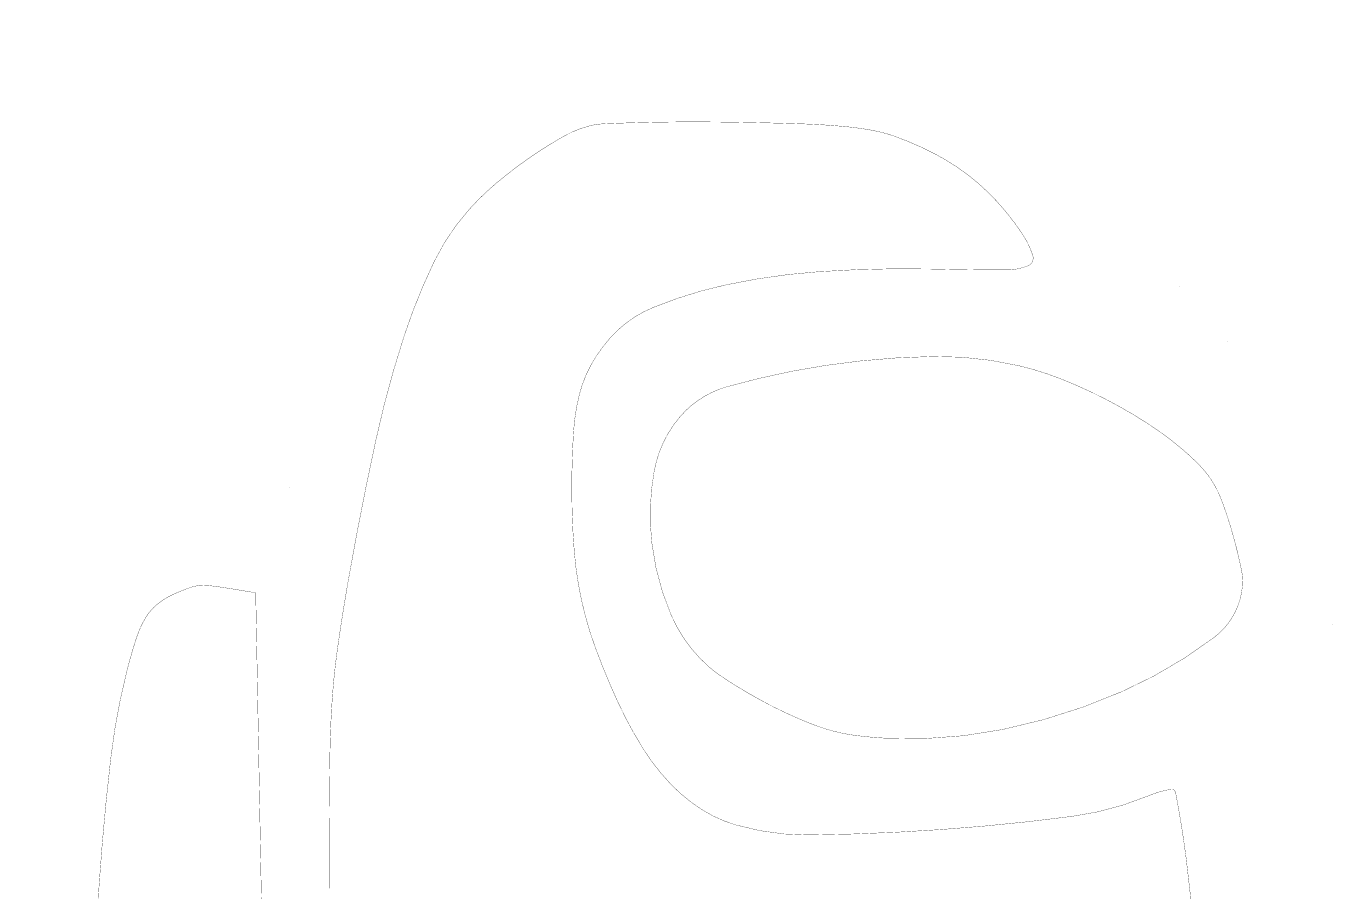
# Model space of a CAD drawing. Header units: inches. Extents: x 0.68 to 3.23, y 0.27 to 3.64.
# Drawn here: x 0.7 to 3.23, y 1.964 to 3.641 of the extents above; entities that cross this region are included whole.
import ezdxf

# ---------------------------------------------------------------- set-up
doc = ezdxf.new("R2010")
doc.units = ezdxf.units.IN
doc.header["$MEASUREMENT"] = 0
doc.layers.add('Mechanical 1', color=6, linetype='Continuous')
doc.layers.add('Pad Holes', color=156, linetype='Continuous')

msp = doc.modelspace()

# ---------------------------------------------------------------- hatches: boundary and pattern name
at = {"layer": 'Pad Holes'}
h = msp.add_hatch(color=7, dxfattribs=at)
edge = h.paths.add_edge_path()
edge.add_arc((1.8083, 3.6286), 0.000125, 0, 360)
h = msp.add_hatch(color=7, dxfattribs=at)
edge = h.paths.add_edge_path()
edge.add_arc((1.8083, 3.6286), 0.000125, 0, 360)
h = msp.add_hatch(color=7, dxfattribs=at)
edge = h.paths.add_edge_path()
edge.add_arc((1.8991, 3.638), 0.000125, 0, 360)
h = msp.add_hatch(color=7, dxfattribs=at)
edge = h.paths.add_edge_path()
edge.add_arc((1.8991, 3.638), 0.000125, 0, 360)
h = msp.add_hatch(color=7, dxfattribs=at)
edge = h.paths.add_edge_path()
edge.add_arc((2.0364, 3.6407), 0.000125, 0, 360)
h = msp.add_hatch(color=7, dxfattribs=at)
edge = h.paths.add_edge_path()
edge.add_arc((2.0364, 3.6407), 0.000125, 0, 360)
h = msp.add_hatch(color=7, dxfattribs=at)
edge = h.paths.add_edge_path()
edge.add_arc((2.1766, 3.6378), 0.000125, 0, 360)
h = msp.add_hatch(color=7, dxfattribs=at)
edge = h.paths.add_edge_path()
edge.add_arc((2.1766, 3.6378), 0.000125, 0, 360)
h = msp.add_hatch(color=7, dxfattribs=at)
edge = h.paths.add_edge_path()
edge.add_arc((2.2806, 3.6286), 0.000125, 0, 360)
h = msp.add_hatch(color=7, dxfattribs=at)
edge = h.paths.add_edge_path()
edge.add_arc((2.2806, 3.6286), 0.000125, 0, 360)
h = msp.add_hatch(color=7, dxfattribs=at)
edge = h.paths.add_edge_path()
edge.add_arc((1.7001, 3.6027), 0.000125, 0, 360)
h = msp.add_hatch(color=7, dxfattribs=at)
edge = h.paths.add_edge_path()
edge.add_arc((1.7001, 3.6027), 0.000125, 0, 360)
h = msp.add_hatch(color=7, dxfattribs=at)
edge = h.paths.add_edge_path()
edge.add_arc((2.4143, 3.5988), 0.000125, 0, 360)
h = msp.add_hatch(color=7, dxfattribs=at)
edge = h.paths.add_edge_path()
edge.add_arc((2.4143, 3.5988), 0.000125, 0, 360)
h = msp.add_hatch(color=7, dxfattribs=at)
edge = h.paths.add_edge_path()
edge.add_arc((1.6077, 3.5637), 0.000125, 0, 360)
h = msp.add_hatch(color=7, dxfattribs=at)
edge = h.paths.add_edge_path()
edge.add_arc((1.6077, 3.5637), 0.000125, 0, 360)
h = msp.add_hatch(color=7, dxfattribs=at)
edge = h.paths.add_edge_path()
edge.add_arc((2.5386, 3.5479), 0.000125, 0, 360)
h = msp.add_hatch(color=7, dxfattribs=at)
edge = h.paths.add_edge_path()
edge.add_arc((2.5386, 3.5479), 0.000125, 0, 360)
h = msp.add_hatch(color=7, dxfattribs=at)
edge = h.paths.add_edge_path()
edge.add_arc((1.5245, 3.5083), 0.000125, 0, 360)
h = msp.add_hatch(color=7, dxfattribs=at)
edge = h.paths.add_edge_path()
edge.add_arc((1.5245, 3.5083), 0.000125, 0, 360)
h = msp.add_hatch(color=7, dxfattribs=at)
edge = h.paths.add_edge_path()
edge.add_arc((2.6572, 3.4737), 0.000125, 0, 360)
h = msp.add_hatch(color=7, dxfattribs=at)
edge = h.paths.add_edge_path()
edge.add_arc((2.6572, 3.4737), 0.000125, 0, 360)
h = msp.add_hatch(color=7, dxfattribs=at)
edge = h.paths.add_edge_path()
edge.add_arc((1.4442, 3.4331), 0.000125, 0, 360)
h = msp.add_hatch(color=7, dxfattribs=at)
edge = h.paths.add_edge_path()
edge.add_arc((1.4442, 3.4331), 0.000125, 0, 360)
h = msp.add_hatch(color=7, dxfattribs=at)
edge = h.paths.add_edge_path()
edge.add_arc((2.7735, 3.3744), 0.000125, 0, 360)
h = msp.add_hatch(color=7, dxfattribs=at)
edge = h.paths.add_edge_path()
edge.add_arc((2.7735, 3.3744), 0.000125, 0, 360)
h = msp.add_hatch(color=7, dxfattribs=at)
edge = h.paths.add_edge_path()
edge.add_arc((1.3559, 3.3184), 0.000125, 0, 360)
h = msp.add_hatch(color=7, dxfattribs=at)
edge = h.paths.add_edge_path()
edge.add_arc((1.3559, 3.3184), 0.000125, 0, 360)
h = msp.add_hatch(color=7, dxfattribs=at)
edge = h.paths.add_edge_path()
edge.add_arc((2.8465, 3.2992), 0.000125, 0, 360)
h = msp.add_hatch(color=7, dxfattribs=at)
edge = h.paths.add_edge_path()
edge.add_arc((2.8465, 3.2992), 0.000125, 0, 360)
h = msp.add_hatch(color=7, dxfattribs=at)
edge = h.paths.add_edge_path()
edge.add_arc((2.8988, 3.2347), 0.000125, 0, 360)
h = msp.add_hatch(color=7, dxfattribs=at)
edge = h.paths.add_edge_path()
edge.add_arc((2.8988, 3.2347), 0.000125, 0, 360)
h = msp.add_hatch(color=7, dxfattribs=at)
edge = h.paths.add_edge_path()
edge.add_arc((1.2925, 3.1927), 0.000125, 0, 360)
h = msp.add_hatch(color=7, dxfattribs=at)
edge = h.paths.add_edge_path()
edge.add_arc((1.2925, 3.1927), 0.000125, 0, 360)
h = msp.add_hatch(color=7, dxfattribs=at)
edge = h.paths.add_edge_path()
edge.add_arc((2.9307, 3.1826), 0.000125, 0, 360)
h = msp.add_hatch(color=7, dxfattribs=at)
edge = h.paths.add_edge_path()
edge.add_arc((2.9307, 3.1826), 0.000125, 0, 360)
h = msp.add_hatch(color=7, dxfattribs=at)
edge = h.paths.add_edge_path()
edge.add_arc((2.9324, 3.1519), 0.000125, 0, 360)
h = msp.add_hatch(color=7, dxfattribs=at)
edge = h.paths.add_edge_path()
edge.add_arc((2.9324, 3.1519), 0.000125, 0, 360)
h = msp.add_hatch(color=7, dxfattribs=at)
edge = h.paths.add_edge_path()
edge.add_arc((2.9335, 3.137), 0.000125, 0, 360)
h = msp.add_hatch(color=7, dxfattribs=at)
edge = h.paths.add_edge_path()
edge.add_arc((2.9335, 3.137), 0.000125, 0, 360)
h = msp.add_hatch(color=7, dxfattribs=at)
edge = h.paths.add_edge_path()
edge.add_arc((2.9499, 3.1121), 0.000125, 0, 360)
h = msp.add_hatch(color=7, dxfattribs=at)
edge = h.paths.add_edge_path()
edge.add_arc((2.9499, 3.1121), 0.000125, 0, 360)
h = msp.add_hatch(color=7, dxfattribs=at)
edge = h.paths.add_edge_path()
edge.add_arc((2.979, 3.0781), 0.000125, 0, 360)
h = msp.add_hatch(color=7, dxfattribs=at)
edge = h.paths.add_edge_path()
edge.add_arc((2.979, 3.0781), 0.000125, 0, 360)
h = msp.add_hatch(color=7, dxfattribs=at)
edge = h.paths.add_edge_path()
edge.add_arc((1.2519, 3.0494), 0.000125, 0, 360)
h = msp.add_hatch(color=7, dxfattribs=at)
edge = h.paths.add_edge_path()
edge.add_arc((1.2519, 3.0494), 0.000125, 0, 360)
h = msp.add_hatch(color=7, dxfattribs=at)
edge = h.paths.add_edge_path()
edge.add_arc((3.0258, 3.0306), 0.000125, 0, 360)
h = msp.add_hatch(color=7, dxfattribs=at)
edge = h.paths.add_edge_path()
edge.add_arc((3.0258, 3.0306), 0.000125, 0, 360)
h = msp.add_hatch(color=7, dxfattribs=at)
edge = h.paths.add_edge_path()
edge.add_arc((1.2315, 2.8819), 0.000125, 0, 360)
h = msp.add_hatch(color=7, dxfattribs=at)
edge = h.paths.add_edge_path()
edge.add_arc((1.2315, 2.8819), 0.000125, 0, 360)
h = msp.add_hatch(color=7, dxfattribs=at)
edge = h.paths.add_edge_path()
edge.add_arc((1.2235, 2.7755), 0.000125, 0, 360)
h = msp.add_hatch(color=7, dxfattribs=at)
edge = h.paths.add_edge_path()
edge.add_arc((1.2235, 2.7755), 0.000125, 0, 360)
h = msp.add_hatch(color=7, dxfattribs=at)
edge = h.paths.add_edge_path()
edge.add_arc((1.1811, 2.7339), 0.000125, 0, 360)
h = msp.add_hatch(color=7, dxfattribs=at)
edge = h.paths.add_edge_path()
edge.add_arc((1.1811, 2.7339), 0.000125, 0, 360)
h = msp.add_hatch(color=7, dxfattribs=at)
edge = h.paths.add_edge_path()
edge.add_arc((1.2101, 2.7478), 0.000125, 0, 360)
h = msp.add_hatch(color=7, dxfattribs=at)
edge = h.paths.add_edge_path()
edge.add_arc((1.2101, 2.7478), 0.000125, 0, 360)
h = msp.add_hatch(color=7, dxfattribs=at)
edge = h.paths.add_edge_path()
edge.add_arc((1.0575, 2.7178), 0.000125, 0, 360)
h = msp.add_hatch(color=7, dxfattribs=at)
edge = h.paths.add_edge_path()
edge.add_arc((1.0575, 2.7178), 0.000125, 0, 360)
h = msp.add_hatch(color=7, dxfattribs=at)
edge = h.paths.add_edge_path()
edge.add_arc((0.9492, 2.7001), 0.000125, 0, 360)
h = msp.add_hatch(color=7, dxfattribs=at)
edge = h.paths.add_edge_path()
edge.add_arc((0.9492, 2.7001), 0.000125, 0, 360)
h = msp.add_hatch(color=7, dxfattribs=at)
edge = h.paths.add_edge_path()
edge.add_arc((0.868, 2.6753), 0.000125, 0, 360)
h = msp.add_hatch(color=7, dxfattribs=at)
edge = h.paths.add_edge_path()
edge.add_arc((0.868, 2.6753), 0.000125, 0, 360)
h = msp.add_hatch(color=7, dxfattribs=at)
edge = h.paths.add_edge_path()
edge.add_arc((0.8102, 2.6427), 0.000125, 0, 360)
h = msp.add_hatch(color=7, dxfattribs=at)
edge = h.paths.add_edge_path()
edge.add_arc((0.8102, 2.6427), 0.000125, 0, 360)
h = msp.add_hatch(color=7, dxfattribs=at)
edge = h.paths.add_edge_path()
edge.add_arc((0.7738, 2.6014), 0.000125, 0, 360)
h = msp.add_hatch(color=7, dxfattribs=at)
edge = h.paths.add_edge_path()
edge.add_arc((0.7738, 2.6014), 0.000125, 0, 360)
h = msp.add_hatch(color=7, dxfattribs=at)
edge = h.paths.add_edge_path()
edge.add_arc((3.2296, 2.4811), 0.000125, 0, 360)
h = msp.add_hatch(color=7, dxfattribs=at)
edge = h.paths.add_edge_path()
edge.add_arc((3.2296, 2.4811), 0.000125, 0, 360)
h = msp.add_hatch(color=7, dxfattribs=at)
edge = h.paths.add_edge_path()
edge.add_arc((0.73, 2.4771), 0.000125, 0, 360)
h = msp.add_hatch(color=7, dxfattribs=at)
edge = h.paths.add_edge_path()
edge.add_arc((0.73, 2.4771), 0.000125, 0, 360)
h = msp.add_hatch(color=7, dxfattribs=at)
edge = h.paths.add_edge_path()
edge.add_arc((3.1499, 2.3147), 0.000125, 0, 360)
h = msp.add_hatch(color=7, dxfattribs=at)
edge = h.paths.add_edge_path()
edge.add_arc((3.1499, 2.3147), 0.000125, 0, 360)
h = msp.add_hatch(color=7, dxfattribs=at)
edge = h.paths.add_edge_path()
edge.add_arc((3.1181, 2.2728), 0.000125, 0, 360)
h = msp.add_hatch(color=7, dxfattribs=at)
edge = h.paths.add_edge_path()
edge.add_arc((3.1181, 2.2728), 0.000125, 0, 360)
h = msp.add_hatch(color=7, dxfattribs=at)
edge = h.paths.add_edge_path()
edge.add_arc((0.7004, 2.251), 0.000125, 0, 360)
h = msp.add_hatch(color=7, dxfattribs=at)
edge = h.paths.add_edge_path()
edge.add_arc((0.7004, 2.251), 0.000125, 0, 360)
h = msp.add_hatch(color=7, dxfattribs=at)
edge = h.paths.add_edge_path()
edge.add_arc((3.1273, 1.9687), 0.000125, 0, 360)
h = msp.add_hatch(color=7, dxfattribs=at)
edge = h.paths.add_edge_path()
edge.add_arc((3.1273, 1.9687), 0.000125, 0, 360)

# ---------------------------------------------------------------- linework, layer by layer
at = {"layer": 'Mechanical 1', "const_width": 0.0005}
for points in [[(1.7416, 3.4278, -0.066894), (1.7909, 3.4476)], [(1.7909, 3.4476, -0.051276), (1.8192, 3.4517)], [(1.8192, 3.4517, -0.004421), (1.8925, 3.4541)], [(1.8925, 3.4541, -0.005793), (1.9802, 3.4553)], [(1.9802, 3.4553, -0.004462), (2.0759, 3.4546)], [(2.0759, 3.4546, -0.003876), (2.2025, 3.4515)], [(2.2025, 3.4515, -0.014437), (2.2821, 3.4466)], [(2.2821, 3.4466, -0.022831), (2.3382, 3.439)], [(1.6762, 3.3869, -0.022804), (1.7416, 3.4278)], [(2.3382, 3.439, -0.041569), (2.3827, 3.427)], [(2.3827, 3.427, -0.03339), (2.4594, 3.3933)], [(2.4594, 3.3933, -0.043403), (2.5241, 3.352)], [(1.6107, 3.3369, -0.023054), (1.6762, 3.3869)], [(2.5241, 3.352, -0.044376), (2.5796, 3.301)], [(1.559, 3.287, -0.034605), (1.6107, 3.3369)], [(2.5796, 3.301, -0.037459), (2.6288, 3.2382)], [(1.4905, 3.1855, -0.070889), (1.559, 3.287)], [(2.6288, 3.2382, -0.070611), (2.6488, 3.1966)], [(2.6488, 3.1966, -0.397222), (2.6391, 3.1763)], [(1.4317, 3.0397, -0.034111), (1.4905, 3.1855)], [(2.0548, 3.1396, -0.036146), (2.2363, 3.1653)], [(2.2363, 3.1653, -0.022437), (2.4515, 3.1703)], [(2.5964, 3.1685, -0.004473), (2.4515, 3.1703)], [(2.6391, 3.1763, -0.092581), (2.5964, 3.1685)], [(1.9147, 3.0962, -0.043556), (2.0548, 3.1396)], [(1.83, 3.036, -0.116336), (1.9147, 3.0962)], [(1.3775, 2.8399, -0.025135), (1.4317, 3.0397)], [(1.7932, 2.9834, -0.054892), (1.83, 3.036)], [(2.2472, 2.9835, -0.033508), (2.455, 3.0009)], [(2.455, 3.0009, -0.062142), (2.6229, 2.9828)], [(1.771, 2.9267, -0.064193), (1.7932, 2.9834)], [(2.0569, 2.9423, -0.031173), (2.2472, 2.9835)], [(2.6229, 2.9828, -0.03617), (2.7026, 2.9578)], [(1.9648, 2.8828, -0.150088), (2.0569, 2.9423)], [(2.7026, 2.9578, -0.024824), (2.7889, 2.9187)], [(1.7597, 2.8526, -0.04657), (1.771, 2.9267)], [(2.7889, 2.9187, -0.024687), (2.8716, 2.8708)], [(1.916, 2.7789, -0.130899), (1.9648, 2.8828)], [(2.8716, 2.8708, -0.03374), (2.9406, 2.8193)], [(1.3235, 2.5651, -0.010412), (1.3775, 2.8399)], [(1.7565, 2.7418, -0.015092), (1.7597, 2.8526)], [(2.9406, 2.8193, -0.024088), (2.9736, 2.7881)], [(2.9736, 2.7881, -0.049666), (2.9956, 2.7601)], [(1.9116, 2.639, -0.074036), (1.916, 2.7789)], [(2.9956, 2.7601, -0.047148), (3.0123, 2.7275)], [(1.7612, 2.6246, -0.019156), (1.7565, 2.7418)], [(3.0123, 2.7275, -0.019732), (3.0287, 2.6809)], [(3.0287, 2.6809, -0.00842), (3.0388, 2.6461)], [(1.9487, 2.5004, -0.072475), (1.9116, 2.639)], [(3.0388, 2.6461, -0.00943), (3.0473, 2.6123)], [(1.7753, 2.529, -0.033995), (1.7612, 2.6246)], [(3.0473, 2.6123, -0.008821), (3.0535, 2.5833)], [(3.0535, 2.5833, -0.048697), (3.0551, 2.5674)], [(1.0159, 2.5527, -0.064983), (1.0356, 2.5572)], [(1.0356, 2.5572, -0.054694), (1.0574, 2.5568)], [(1.0574, 2.5568, -0.009684), (1.0979, 2.5509)], [(1.303, 2.4352, -0.008115), (1.3235, 2.5651)], [(3.0551, 2.5674, -0.234076), (3.0002, 2.457)], [(0.9543, 2.5211, -0.065449), (0.9857, 2.5404)], [(0.9857, 2.5404, -0.016916), (1.0159, 2.5527)], [(0.932, 2.4957, -0.084891), (0.9543, 2.5211)], [(1.8021, 2.4371, -0.034424), (1.7753, 2.529)], [(0.9143, 2.4573, -0.058562), (0.932, 2.4957)], [(2.0214, 2.4003, -0.111492), (1.9487, 2.5004)], [(0.8958, 2.3938, -0.016544), (0.9143, 2.4573)], [(3.0002, 2.457, -0.0586), (2.8217, 2.3519)], [(1.2927, 2.3363, -0.018424), (1.303, 2.4352)], [(1.8459, 2.3312, -0.020224), (1.8021, 2.4371)], [(0.8642, 2.2232, -0.033444), (0.8958, 2.3938)], [(2.0459, 2.3814, -0.032189), (2.0214, 2.4003)], [(2.0828, 2.3579, -0.011798), (2.0459, 2.3814)], [(2.1245, 2.334, -0.011639), (2.0828, 2.3579)], [(1.2881, 2.2208, -0.013701), (1.2927, 2.3363)], [(1.8947, 2.241, -0.031879), (1.8459, 2.3312)], [(2.1651, 2.3133, -0.013679), (2.1245, 2.334)], [(2.8217, 2.3519, -0.05376), (2.5901, 2.2783)], [(2.2187, 2.2898, -0.015489), (2.1651, 2.3133)], [(2.2626, 2.2753, -0.031163), (2.2187, 2.2898)], [(2.5901, 2.2783, -0.064038), (2.3616, 2.2617)], [(2.3069, 2.2667, -0.032319), (2.2626, 2.2753)], [(2.3616, 2.2617, -0.018028), (2.3069, 2.2667)], [(1.9485, 2.1721, -0.051352), (1.8947, 2.241)], [(0.8416, 1.9779, -0.012131), (0.8642, 2.2232)], [(1.2868, 2.0172, -0.002824), (1.2881, 2.2208)], [(2.008, 2.1234, -0.059909), (1.9485, 2.1721)], [(2.8711, 2.1493, -0.017452), (2.8886, 2.1558)], [(2.8886, 2.1558, -0.025441), (2.9045, 2.1602)], [(2.9045, 2.1602, -0.023283), (2.9173, 2.1625)], [(2.9173, 2.1625, -0.232234), (2.9224, 2.1608)], [(2.9224, 2.1608, -0.151068), (2.9256, 2.1547)], [(2.9256, 2.1547, -0.002763), (2.9321, 2.1186)], [(2.8711, 2.1493, -0.065477), (2.7246, 2.1101)], [(2.0742, 2.0935, -0.070874), (2.008, 2.1234)], [(2.7246, 2.1101, -0.015157), (2.4701, 2.0845)], [(2.9321, 2.1186, -0.006564), (2.9391, 2.076)], [(2.2154, 2.0742, -0.073628), (2.0742, 2.0935)], [(2.4701, 2.0845, -0.014699), (2.2154, 2.0742)], [(2.9391, 2.076, -0.004306), (2.946, 2.0268)], [(2.946, 2.0268, -0.026049), (2.9619, 1.8258)], [(1.1589, 1.7967, -0.000932), (1.1545, 2.0125)], [(1.2941, 1.6919, -0.011722), (1.2868, 2.0172)], [(0.8306, 1.7219, -0.012342), (0.8416, 1.9779)]]:
    msp.add_lwpolyline(points, format="xyb", dxfattribs=at)
at = {"layer": 'Mechanical 1', "const_width": 0.00025}
for points in [[(1.7907, 3.4476, 1), (1.791, 3.4476, 1)], [(1.7907, 3.4476, 1), (1.791, 3.4476, 1)], [(1.8191, 3.4517, 1), (1.8194, 3.4517, 1)], [(1.8191, 3.4517, 1), (1.8194, 3.4517, 1)], [(1.8924, 3.4541, 1), (1.8927, 3.4541, 1)], [(1.8924, 3.4541, 1), (1.8927, 3.4541, 1)], [(1.9801, 3.4553, 1), (1.9803, 3.4553, 1)], [(1.9801, 3.4553, 1), (1.9803, 3.4553, 1)], [(2.0758, 3.4546, 1), (2.076, 3.4546, 1)], [(2.0758, 3.4546, 1), (2.076, 3.4546, 1)], [(2.2024, 3.4515, 1), (2.2027, 3.4515, 1)], [(2.2024, 3.4515, 1), (2.2027, 3.4515, 1)], [(2.282, 3.4466, 1), (2.2822, 3.4466, 1)], [(2.282, 3.4466, 1), (2.2822, 3.4466, 1)], [(1.7415, 3.4278, 1), (1.7417, 3.4278, 1)], [(1.7415, 3.4278, 1), (1.7417, 3.4278, 1)], [(2.338, 3.439, 1), (2.3383, 3.439, 1)], [(2.338, 3.439, 1), (2.3383, 3.439, 1)], [(2.3826, 3.427, 1), (2.3828, 3.427, 1)], [(2.3826, 3.427, 1), (2.3828, 3.427, 1)], [(2.4593, 3.3933, 1), (2.4595, 3.3933, 1)], [(2.4593, 3.3933, 1), (2.4595, 3.3933, 1)], [(1.6761, 3.3869, 1), (1.6763, 3.3869, 1)], [(1.6761, 3.3869, 1), (1.6763, 3.3869, 1)], [(2.524, 3.352, 1), (2.5242, 3.352, 1)], [(2.524, 3.352, 1), (2.5242, 3.352, 1)], [(1.6106, 3.3369, 1), (1.6108, 3.3369, 1)], [(1.6106, 3.3369, 1), (1.6108, 3.3369, 1)], [(2.5795, 3.301, 1), (2.5797, 3.301, 1)], [(2.5795, 3.301, 1), (2.5797, 3.301, 1)], [(1.5588, 3.287, 1), (1.5591, 3.287, 1)], [(1.5588, 3.287, 1), (1.5591, 3.287, 1)], [(2.6287, 3.2382, 1), (2.6289, 3.2382, 1)], [(2.6287, 3.2382, 1), (2.6289, 3.2382, 1)], [(2.6487, 3.1966, 1), (2.6489, 3.1966, 1)], [(2.6487, 3.1966, 1), (2.6489, 3.1966, 1)], [(1.4904, 3.1855, 1), (1.4907, 3.1855, 1)], [(1.4904, 3.1855, 1), (1.4907, 3.1855, 1)], [(2.2361, 3.1653, 1), (2.2364, 3.1653, 1)], [(2.2361, 3.1653, 1), (2.2364, 3.1653, 1)], [(2.4513, 3.1703, 1), (2.4516, 3.1703, 1)], [(2.4513, 3.1703, 1), (2.4516, 3.1703, 1)], [(2.5963, 3.1685, 1), (2.5965, 3.1685, 1)], [(2.5963, 3.1685, 1), (2.5965, 3.1685, 1)], [(2.6389, 3.1763, 1), (2.6392, 3.1763, 1)], [(2.6389, 3.1763, 1), (2.6392, 3.1763, 1)], [(2.0546, 3.1396, 1), (2.0549, 3.1396, 1)], [(2.0546, 3.1396, 1), (2.0549, 3.1396, 1)], [(1.9145, 3.0962, 1), (1.9148, 3.0962, 1)], [(1.9145, 3.0962, 1), (1.9148, 3.0962, 1)], [(1.4316, 3.0397, 1), (1.4318, 3.0397, 1)], [(1.4316, 3.0397, 1), (1.4318, 3.0397, 1)], [(1.8299, 3.036, 1), (1.8301, 3.036, 1)], [(1.8299, 3.036, 1), (1.8301, 3.036, 1)], [(2.4548, 3.0009, 1), (2.4551, 3.0009, 1)], [(2.4548, 3.0009, 1), (2.4551, 3.0009, 1)], [(1.7931, 2.9834, 1), (1.7933, 2.9834, 1)], [(1.7931, 2.9834, 1), (1.7933, 2.9834, 1)], [(2.2471, 2.9835, 1), (2.2474, 2.9835, 1)], [(2.2471, 2.9835, 1), (2.2474, 2.9835, 1)], [(2.6228, 2.9828, 1), (2.623, 2.9828, 1)], [(2.6228, 2.9828, 1), (2.623, 2.9828, 1)], [(2.0567, 2.9423, 1), (2.057, 2.9423, 1)], [(2.0567, 2.9423, 1), (2.057, 2.9423, 1)], [(2.7025, 2.9578, 1), (2.7027, 2.9578, 1)], [(2.7025, 2.9578, 1), (2.7027, 2.9578, 1)], [(1.7709, 2.9267, 1), (1.7711, 2.9267, 1)], [(1.7709, 2.9267, 1), (1.7711, 2.9267, 1)], [(2.7887, 2.9187, 1), (2.789, 2.9187, 1)], [(2.7887, 2.9187, 1), (2.789, 2.9187, 1)], [(1.9647, 2.8828, 1), (1.9649, 2.8828, 1)], [(1.9647, 2.8828, 1), (1.9649, 2.8828, 1)], [(2.8715, 2.8708, 1), (2.8717, 2.8708, 1)], [(2.8715, 2.8708, 1), (2.8717, 2.8708, 1)], [(1.3773, 2.8399, 1), (1.3776, 2.8399, 1)], [(1.3773, 2.8399, 1), (1.3776, 2.8399, 1)], [(1.7595, 2.8526, 1), (1.7598, 2.8526, 1)], [(1.7595, 2.8526, 1), (1.7598, 2.8526, 1)], [(2.9405, 2.8193, 1), (2.9407, 2.8193, 1)], [(2.9405, 2.8193, 1), (2.9407, 2.8193, 1)], [(2.9735, 2.7881, 1), (2.9737, 2.7881, 1)], [(2.9735, 2.7881, 1), (2.9737, 2.7881, 1)], [(1.9159, 2.7789, 1), (1.9161, 2.7789, 1)], [(1.9159, 2.7789, 1), (1.9161, 2.7789, 1)], [(2.9954, 2.7601, 1), (2.9957, 2.7601, 1)], [(2.9954, 2.7601, 1), (2.9957, 2.7601, 1)], [(1.7564, 2.7418, 1), (1.7566, 2.7418, 1)], [(1.7564, 2.7418, 1), (1.7566, 2.7418, 1)], [(3.0121, 2.7275, 1), (3.0124, 2.7275, 1)], [(3.0121, 2.7275, 1), (3.0124, 2.7275, 1)], [(3.0286, 2.6809, 1), (3.0288, 2.6809, 1)], [(3.0286, 2.6809, 1), (3.0288, 2.6809, 1)], [(1.9115, 2.639, 1), (1.9118, 2.639, 1)], [(1.9115, 2.639, 1), (1.9118, 2.639, 1)], [(3.0387, 2.6461, 1), (3.0389, 2.6461, 1)], [(3.0387, 2.6461, 1), (3.0389, 2.6461, 1)], [(1.7611, 2.6246, 1), (1.7613, 2.6246, 1)], [(1.7611, 2.6246, 1), (1.7613, 2.6246, 1)], [(3.0472, 2.6123, 1), (3.0475, 2.6123, 1)], [(3.0472, 2.6123, 1), (3.0475, 2.6123, 1)], [(3.0534, 2.5833, 1), (3.0537, 2.5833, 1)], [(3.0534, 2.5833, 1), (3.0537, 2.5833, 1)], [(1.0354, 2.5572, 1), (1.0357, 2.5572, 1)], [(1.0354, 2.5572, 1), (1.0357, 2.5572, 1)], [(1.0572, 2.5568, 1), (1.0575, 2.5568, 1)], [(1.0572, 2.5568, 1), (1.0575, 2.5568, 1)], [(1.3234, 2.5651, 1), (1.3236, 2.5651, 1)], [(1.3234, 2.5651, 1), (1.3236, 2.5651, 1)], [(3.0549, 2.5674, 1), (3.0552, 2.5674, 1)], [(3.0549, 2.5674, 1), (3.0552, 2.5674, 1)], [(0.9856, 2.5404, 1), (0.9859, 2.5404, 1)], [(0.9856, 2.5404, 1), (0.9859, 2.5404, 1)], [(1.0157, 2.5527, 1), (1.016, 2.5527, 1)], [(1.0157, 2.5527, 1), (1.016, 2.5527, 1)], [(1.0978, 2.5509, 1), (1.098, 2.5509, 1)], [(1.0978, 2.5509, 1), (1.098, 2.5509, 1)], [(1.1446, 2.5432, 1), (1.1449, 2.5432, 1)], [(1.1446, 2.5432, 1), (1.1449, 2.5432, 1)], [(0.9542, 2.5211, 1), (0.9544, 2.5211, 1)], [(0.9542, 2.5211, 1), (0.9544, 2.5211, 1)], [(1.7752, 2.529, 1), (1.7754, 2.529, 1)], [(1.7752, 2.529, 1), (1.7754, 2.529, 1)], [(0.9319, 2.4957, 1), (0.9322, 2.4957, 1)], [(0.9319, 2.4957, 1), (0.9322, 2.4957, 1)], [(1.9486, 2.5004, 1), (1.9488, 2.5004, 1)], [(1.9486, 2.5004, 1), (1.9488, 2.5004, 1)], [(0.9141, 2.4573, 1), (0.9144, 2.4573, 1)], [(0.9141, 2.4573, 1), (0.9144, 2.4573, 1)], [(3, 2.457, 1), (3.0003, 2.457, 1)], [(3, 2.457, 1), (3.0003, 2.457, 1)], [(1.3028, 2.4352, 1), (1.3031, 2.4352, 1)], [(1.3028, 2.4352, 1), (1.3031, 2.4352, 1)], [(1.8019, 2.4371, 1), (1.8022, 2.4371, 1)], [(1.8019, 2.4371, 1), (1.8022, 2.4371, 1)], [(0.8957, 2.3938, 1), (0.8959, 2.3938, 1)], [(0.8957, 2.3938, 1), (0.8959, 2.3938, 1)], [(2.0213, 2.4003, 1), (2.0215, 2.4003, 1)], [(2.0213, 2.4003, 1), (2.0215, 2.4003, 1)], [(2.0458, 2.3814, 1), (2.046, 2.3814, 1)], [(2.0458, 2.3814, 1), (2.046, 2.3814, 1)], [(2.0827, 2.3579, 1), (2.083, 2.3579, 1)], [(2.0827, 2.3579, 1), (2.083, 2.3579, 1)], [(1.2925, 2.3363, 1), (1.2928, 2.3363, 1)], [(1.2925, 2.3363, 1), (1.2928, 2.3363, 1)], [(1.8458, 2.3312, 1), (1.846, 2.3312, 1)], [(1.8458, 2.3312, 1), (1.846, 2.3312, 1)], [(2.1244, 2.334, 1), (2.1246, 2.334, 1)], [(2.1244, 2.334, 1), (2.1246, 2.334, 1)], [(2.8215, 2.3519, 1), (2.8218, 2.3519, 1)], [(2.8215, 2.3519, 1), (2.8218, 2.3519, 1)], [(2.1649, 2.3133, 1), (2.1652, 2.3133, 1)], [(2.1649, 2.3133, 1), (2.1652, 2.3133, 1)], [(2.2186, 2.2898, 1), (2.2188, 2.2898, 1)], [(2.2186, 2.2898, 1), (2.2188, 2.2898, 1)], [(2.5899, 2.2783, 1), (2.5902, 2.2783, 1)], [(2.5899, 2.2783, 1), (2.5902, 2.2783, 1)], [(2.2625, 2.2753, 1), (2.2627, 2.2753, 1)], [(2.2625, 2.2753, 1), (2.2627, 2.2753, 1)], [(2.3067, 2.2667, 1), (2.307, 2.2667, 1)], [(2.3067, 2.2667, 1), (2.307, 2.2667, 1)], [(2.3614, 2.2617, 1), (2.3617, 2.2617, 1)], [(2.3614, 2.2617, 1), (2.3617, 2.2617, 1)], [(1.8946, 2.241, 1), (1.8949, 2.241, 1)], [(1.8946, 2.241, 1), (1.8949, 2.241, 1)], [(0.8641, 2.2232, 1), (0.8644, 2.2232, 1)], [(0.8641, 2.2232, 1), (0.8644, 2.2232, 1)], [(1.288, 2.2208, 1), (1.2882, 2.2208, 1)], [(1.288, 2.2208, 1), (1.2882, 2.2208, 1)], [(1.9483, 2.1721, 1), (1.9486, 2.1721, 1)], [(1.9483, 2.1721, 1), (1.9486, 2.1721, 1)], [(2.8885, 2.1558, 1), (2.8887, 2.1558, 1)], [(2.8885, 2.1558, 1), (2.8887, 2.1558, 1)], [(2.9043, 2.1602, 1), (2.9046, 2.1602, 1)], [(2.9043, 2.1602, 1), (2.9046, 2.1602, 1)], [(2.9172, 2.1625, 1), (2.9175, 2.1625, 1)], [(2.9172, 2.1625, 1), (2.9175, 2.1625, 1)], [(2.9222, 2.1608, 1), (2.9225, 2.1608, 1)], [(2.9222, 2.1608, 1), (2.9225, 2.1608, 1)], [(2.9254, 2.1547, 1), (2.9257, 2.1547, 1)], [(2.9254, 2.1547, 1), (2.9257, 2.1547, 1)], [(2.8709, 2.1493, 1), (2.8712, 2.1493, 1)], [(2.8709, 2.1493, 1), (2.8712, 2.1493, 1)], [(2.0079, 2.1234, 1), (2.0081, 2.1234, 1)], [(2.0079, 2.1234, 1), (2.0081, 2.1234, 1)], [(2.7244, 2.1101, 1), (2.7247, 2.1101, 1)], [(2.7244, 2.1101, 1), (2.7247, 2.1101, 1)], [(2.932, 2.1186, 1), (2.9323, 2.1186, 1)], [(2.932, 2.1186, 1), (2.9323, 2.1186, 1)], [(2.0741, 2.0935, 1), (2.0744, 2.0935, 1)], [(2.0741, 2.0935, 1), (2.0744, 2.0935, 1)], [(2.2152, 2.0742, 1), (2.2155, 2.0742, 1)], [(2.2152, 2.0742, 1), (2.2155, 2.0742, 1)], [(2.47, 2.0845, 1), (2.4702, 2.0845, 1)], [(2.47, 2.0845, 1), (2.4702, 2.0845, 1)], [(2.939, 2.076, 1), (2.9392, 2.076, 1)], [(2.939, 2.076, 1), (2.9392, 2.076, 1)], [(2.9459, 2.0268, 1), (2.9461, 2.0268, 1)], [(2.9459, 2.0268, 1), (2.9461, 2.0268, 1)], [(1.1544, 2.0125, 1), (1.1546, 2.0125, 1)], [(1.1544, 2.0125, 1), (1.1546, 2.0125, 1)], [(1.2867, 2.0172, 1), (1.2869, 2.0172, 1)], [(1.2867, 2.0172, 1), (1.2869, 2.0172, 1)], [(0.8415, 1.9779, 1), (0.8417, 1.9779, 1)], [(0.8415, 1.9779, 1), (0.8417, 1.9779, 1)]]:
    msp.add_lwpolyline(points, format="xyb", close=True, dxfattribs=at)
at = {"layer": 'Mechanical 1', "const_width": 0.0005}
for points in [[(1.0979, 2.5509), (1.1447, 2.5432)], [(1.1447, 2.5432), (1.1545, 2.0125)]]:
    msp.add_lwpolyline(points, dxfattribs=at)

doc.saveas('drawing.dxf')
